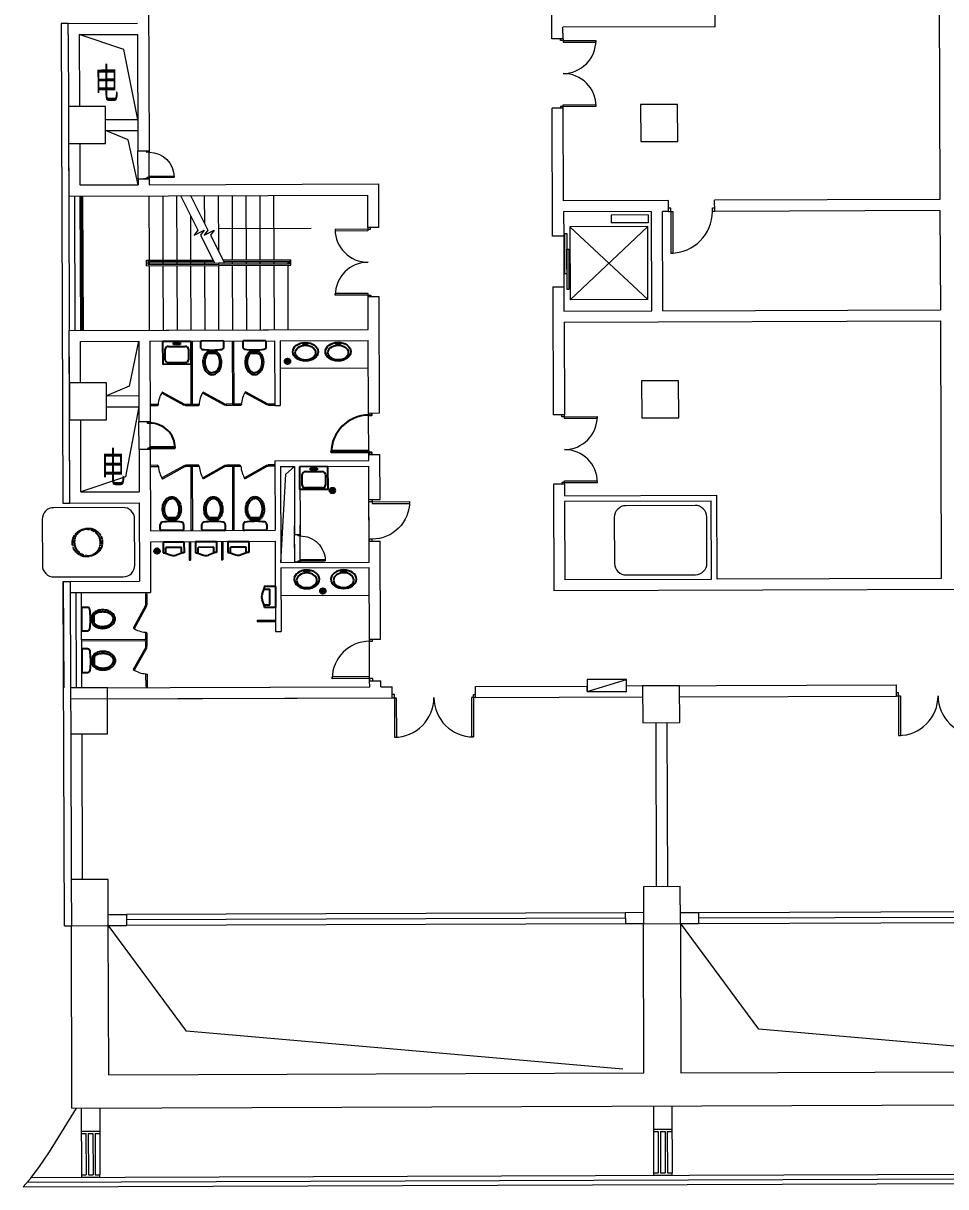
# Model space of a CAD drawing. Header units: millimetres. Extents: x 395197 to 699875, y 745 to 708816.
# Drawn here: x 441957 to 461923, y 551103 to 576290 of the extents above; entities that cross this region are included whole.
import ezdxf

# ---------------------------------------------------------------- set-up
doc = ezdxf.new("R2010")
doc.units = ezdxf.units.MM
doc.linetypes.add('DASHED', pattern=[0.75, 0.5, -0.25])
for name, color, linetype, lineweight in [('1', 253, 'Continuous', 9), ('2', 253, 'Continuous', 9), ('3', 3, 'Continuous', 9), ('4', 4, 'Continuous', 9), ('5', 5, 'Continuous', 9), ('ARDIM', 4, 'Continuous', 9), ('ARDOOR', 252, 'Continuous', 9), ('ARWALL', 7, 'Continuous', 9), ('LAYER1', 8, 'Continuous', 9), ('MPFIXTURE', 3, 'Continuous', 9), ('STAIR', 2, 'Continuous', 9), ('TEXT填表内容', 4, 'Continuous', 9), ('WINDOW', 252, 'Continuous', 9), ('水箱', 16, 'Continuous', 9)]:
    doc.layers.add(name, color=color, linetype=linetype, lineweight=lineweight)
doc.styles.add('ECADI', font='hzs.shx', dxfattribs={"width": 0.7, "bigfont": 'hztxt.shx'})

# ---------------------------------------------------------------- blocks, each defined once
blk = doc.blocks.new('AUD05D1S')
for p, q in [((-0.95, 0), (-0.95, 0.95)), ((-0.95, 0.95), (-0.904, 0.95)), ((-0.904, 0), (-0.904, 0.95)), ((0.95, 0.95), (0.904, 0.95)), ((0.904, 0), (0.904, 0.95)), ((0.95, 0), (0.95, 0.95)), ((-0.95, 0), (-0.904, 0)), ((0.95, 0), (0.904, 0))]:
    blk.add_line(p, q)
for points in [[(-1, 0), (-0.95, 0), (-0.95, -0.075), (-1, -0.075)], [(1, 0), (0.95, 0), (0.95, -0.075), (1, -0.075)]]:
    blk.add_lwpolyline(points)
for centre, start, end in [((-0.95, 0), 0, 90), ((0.95, 0), 90, 180)]:
    blk.add_arc(centre, 0.95, start, end)
blk = doc.blocks.new('_LIFTD')
for points in [[(-0.548, -0.602), (-0.548, -0.774), (0.241, -0.774), (0.241, -0.602), (-0.548, -0.602)], [(-0.241, -0.784), (-0.241, -0.955), (0.548, -0.955), (0.548, -0.784), (-0.241, -0.784)]]:
    blk.add_lwpolyline(points)
blk = doc.blocks.new('AUD01D1S')
for p, q in [((0.05, 0), (0.094, 0)), ((0.05, 0), (0.05, -0.9)), ((0.094, 0), (0.094, -0.9)), ((0.05, -0.9), (0.094, -0.9))]:
    blk.add_line(p, q)
for points in [[(0, 0), (0.05, 0), (0.05, 0.075), (0, 0.075)], [(1, 0), (0.95, 0), (0.95, 0.075), (1, 0.075)]]:
    blk.add_lwpolyline(points)
blk.add_arc((0.05, 0), 0.9, 270, 0)
blk = doc.blocks.new('SX2')
at = {"layer": '水箱'}
blk.add_line((0, -130), (850, 130), dxfattribs=at)
blk.add_lwpolyline([(0, -130), (850, -130), (850, 130), (0, 130)], close=True, dxfattribs=at)
blk.add_solid([(0, -130), (850, -130), (850, 130), (0, -130)], dxfattribs=at)
blk = doc.blocks.new('AUD02D1S')
for p, q in [((0.05, 0.9), (0.094, 0.9)), ((0.05, 0), (0.05, 0.9)), ((0.094, 0), (0.094, 0.9)), ((0.05, 0), (0.094, 0))]:
    blk.add_line(p, q)
for points in [[(0, -0.075), (0.05, -0.075), (0.05, 0), (0, 0)], [(1, 0), (0.95, 0), (0.95, -0.075), (1, -0.075)]]:
    blk.add_lwpolyline(points)
blk.add_arc((0.05, 0), 0.9, 0, 90)

msp = doc.modelspace()

# ---------------------------------------------------------------- linework, layer by layer
at = {"color": 252, "extrusion": (-3.52896e-06, 4.65939e-05, 1)}
for p, q in [((444980, 569406, -64), (445580, 569409, -64)), ((444982, 568906, -64), (444980, 569406, -64)), ((445030, 569001, -64), (445030, 569233, -64)), ((445101, 569294, -64), (445459, 569295, -64)), ((445207, 569335, -64), (445207, 569370, -64)), ((445207, 569370, -64), (445354, 569370, -64)), ((445354, 569335, -64), (445207, 569335, -64)), ((445354, 569370, -64), (445354, 569335, -64)), ((445532, 569235, -64), (445532, 569003, -64)), ((445580, 569409, -64), (445582, 568909, -64)), ((448009, 569358, -64), (448009, 569338, -64)), ((448119, 569358, -64), (448009, 569358, -64)), ((448009, 569338, -64), (448119, 569338, -64)), ((448119, 569338, -64), (448119, 569358, -64)), ((448826, 569361, -64), (448716, 569360, -64)), ((448716, 569360, -64), (448716, 569340, -64)), ((448716, 569340, -64), (448826, 569341, -64)), ((448826, 569341, -64), (448826, 569361, -64)), ((447627, 568961, -64), (447686, 569021, -64)), ((447640, 568938, -64), (447709, 569008, -64)), ((447664, 568925, -64), (447723, 568984, -64)), ((445582, 568909, -64), (444982, 568906, -64)), ((445461, 568943, -64), (445103, 568942, -64)), ((449434, 567036, -64), (448624, 567033, -64)), ((448625, 566994, -64), (448624, 567033, -64)), ((449435, 566997, -64), (448625, 566994, -64)), ((449435, 566997, -64), (449434, 567036, -64)), ((447944, 566697, -64), (448544, 566699, -64)), ((448544, 566699, -64), (448546, 566199, -64)), ((447946, 566197, -64), (447944, 566697, -64)), ((447995, 566292, -64), (447994, 566524, -64)), ((448066, 566584, -64), (448424, 566585, -64)), ((448171, 566625, -64), (448171, 566660, -64)), ((448171, 566660, -64), (448318, 566660, -64)), ((448318, 566626, -64), (448171, 566625, -64)), ((448318, 566660, -64), (448318, 566626, -64)), ((448496, 566525, -64), (448497, 566294, -64)), ((448546, 566199, -64), (447946, 566197, -64)), ((448425, 566233, -64), (448067, 566232, -64)), ((448600, 566164, -64), (448660, 566223, -64)), ((448614, 566140, -64), (448683, 566210, -64)), ((448637, 566127, -64), (448696, 566187, -64)), ((445269, 565543, -64), (445076, 565543, -64)), ((445254, 565580, -64), (445093, 565580, -64)), ((445136, 565524, -64), (445136, 565543, -64)), ((445147, 565524, -64), (445136, 565524, -64)), ((445147, 565505, -64), (445147, 565524, -64)), ((445147, 565524, -64), (445201, 565524, -64)), ((445201, 565524, -64), (445201, 565505, -64)), ((445211, 565524, -64), (445201, 565524, -64)), ((445211, 565543, -64), (445211, 565524, -64)), ((445428, 565438, -64), (445428, 565333, -64)), ((446169, 565543, -64), (445976, 565542, -64)), ((446154, 565580, -64), (445993, 565580, -64)), ((446036, 565524, -64), (446036, 565543, -64)), ((446047, 565524, -64), (446036, 565524, -64)), ((446047, 565505, -64), (446047, 565524, -64)), ((446047, 565524, -64), (446101, 565524, -64)), ((446101, 565524, -64), (446101, 565505, -64)), ((446111, 565524, -64), (446101, 565524, -64)), ((446111, 565543, -64), (446111, 565524, -64)), ((446720, 565334, -64), (446720, 565439, -64)), ((447069, 565546, -64), (446876, 565545, -64)), ((447054, 565583, -64), (446893, 565583, -64)), ((446936, 565527, -64), (446936, 565546, -64)), ((446947, 565527, -64), (446936, 565527, -64)), ((446947, 565508, -64), (446947, 565527, -64)), ((446947, 565527, -64), (447001, 565527, -64)), ((447001, 565527, -64), (447001, 565508, -64)), ((447011, 565527, -64), (447001, 565527, -64)), ((447011, 565546, -64), (447011, 565527, -64)), ((447228, 565441, -64), (447228, 565336, -64)), ((444920, 565331, -64), (444920, 565436, -64)), ((445407, 565311, -64), (444942, 565309, -64)), ((445820, 565331, -64), (445820, 565436, -64)), ((446307, 565311, -64), (445842, 565309, -64)), ((446328, 565438, -64), (446328, 565332, -64)), ((447207, 565314, -64), (446742, 565312, -64)), ((444985, 565066, -64), (445435, 565067, -64)), ((444985, 565066, -64), (444986, 564826, -64)), ((445379, 564943, -64), (445042, 564942, -64)), ((445042, 564826, -64), (445042, 564942, -64)), ((445380, 564827, -64), (445379, 564943, -64)), ((445435, 565067, -64), (445436, 564827, -64)), ((445686, 565069, -64), (446136, 565070, -64)), ((445686, 565069, -64), (445686, 564829, -64)), ((446080, 564946, -64), (445742, 564944, -64)), ((445743, 564829, -64), (445742, 564944, -64)), ((446080, 564830, -64), (446080, 564946, -64)), ((446136, 565070, -64), (446136, 564830, -64)), ((446386, 565071, -64), (446836, 565073, -64)), ((446386, 565071, -64), (446387, 564831, -64)), ((446780, 564948, -64), (446443, 564947, -64)), ((446443, 564831, -64), (446443, 564947, -64)), ((446781, 564833, -64), (446780, 564948, -64)), ((446836, 565073, -64), (446837, 564833, -64)), ((444804, 564853, -64), (444863, 564912, -64)), ((444817, 564830, -64), (444886, 564899, -64)), ((444840, 564817, -64), (444899, 564876, -64)), ((444986, 564826, -64), (445042, 564826, -64)), ((445014, 564826, -64), (445158, 564775, -64)), ((445408, 564827, -64), (445264, 564776, -64)), ((445436, 564827, -64), (445380, 564827, -64)), ((445686, 564829, -64), (445743, 564829, -64)), ((445715, 564829, -64), (445858, 564778, -64)), ((446108, 564830, -64), (445965, 564778, -64)), ((446136, 564830, -64), (446080, 564830, -64)), ((446387, 564831, -64), (446443, 564831, -64)), ((446415, 564831, -64), (446559, 564781, -64)), ((446809, 564833, -64), (446665, 564781, -64)), ((446837, 564833, -64), (446781, 564833, -64)), ((448037, 564412, -64), (448037, 564432, -64)), ((448037, 564432, -64), (448147, 564432, -64)), ((448147, 564432, -64), (448147, 564412, -64)), ((448835, 564415, -64), (448835, 564435, -64)), ((448835, 564435, -64), (448945, 564435, -64)), ((448945, 564435, -64), (448945, 564415, -64)), ((448147, 564412, -64), (448037, 564412, -64)), ((448945, 564415, -64), (448835, 564415, -64)), ((447174, 564066, -64), (447123, 563923, -64)), ((447174, 564095, -64), (447174, 564038, -64)), ((447414, 564095, -64), (447174, 564095, -64)), ((447174, 564038, -64), (447290, 564039, -64)), ((447291, 563701, -64), (447290, 564039, -64)), ((447414, 564095, -64), (447416, 563645, -64)), ((448394, 563990, -64), (448453, 564049, -64)), ((448407, 563966, -64), (448476, 564036, -64)), ((448430, 563953, -64), (448489, 564013, -64)), ((447175, 563673, -64), (447124, 563816, -64)), ((447176, 563645, -64), (447175, 563701, -64)), ((447175, 563701, -64), (447291, 563701, -64)), ((447416, 563645, -64), (447176, 563645, -64))]:
    msp.add_line(p, q, dxfattribs=at)
at = {"color": 252, "extrusion": (-3.5295e-06, 4.65939e-05, 1)}
for p, q in [((445791, 569389, -64), (445792, 569283, -64)), ((446277, 569412, -64), (445813, 569411, -64)), ((446019, 569217, -64), (446019, 569198, -64)), ((446073, 569198, -64), (446073, 569217, -64)), ((446299, 569285, -64), (446299, 569391, -64)), ((446706, 569391, -64), (446707, 569285, -64)), ((447192, 569414, -64), (446728, 569412, -64)), ((446934, 569218, -64), (446934, 569199, -64)), ((446988, 569199, -64), (446988, 569218, -64)), ((447214, 569287, -64), (447214, 569392, -64)), ((446141, 569179, -64), (445948, 569178, -64)), ((446126, 569142, -64), (445966, 569141, -64)), ((446008, 569198, -64), (446008, 569179, -64)), ((446019, 569198, -64), (446008, 569198, -64)), ((446019, 569198, -64), (446073, 569198, -64)), ((446084, 569198, -64), (446073, 569198, -64)), ((446084, 569179, -64), (446084, 569198, -64)), ((447056, 569181, -64), (446863, 569180, -64)), ((447041, 569143, -64), (446881, 569143, -64)), ((446923, 569199, -64), (446923, 569180, -64)), ((446934, 569199, -64), (446923, 569199, -64)), ((446934, 569199, -64), (446988, 569199, -64)), ((446999, 569199, -64), (446988, 569199, -64)), ((446999, 569180, -64), (446999, 569199, -64)), ((444703, 567119, -64), (445243, 567121, -64)), ((444703, 567093, -64), (444703, 567119, -64)), ((444703, 567093, -64), (445243, 567095, -64)), ((445243, 567095, -64), (445243, 567121, -64)), ((443215, 563623, -64), (443217, 563158, -64)), ((443342, 563645, -64), (443237, 563644, -64)), ((443430, 563429, -64), (443430, 563418, -64)), ((443449, 563429, -64), (443430, 563429, -64)), ((443448, 563487, -64), (443449, 563294, -64)), ((443486, 563472, -64), (443486, 563311, -64)), ((443430, 563418, -64), (443411, 563418, -64)), ((443411, 563364, -64), (443430, 563364, -64)), ((443430, 563364, -64), (443430, 563418, -64)), ((443430, 563364, -64), (443430, 563354, -64)), ((443430, 563354, -64), (443449, 563354, -64)), ((443238, 563137, -64), (443344, 563137, -64)), ((443221, 562723, -64), (443223, 562258, -64)), ((443348, 562745, -64), (443243, 562745, -64)), ((443436, 562518, -64), (443417, 562518, -64)), ((443417, 562464, -64), (443436, 562464, -64)), ((443436, 562529, -64), (443436, 562518, -64)), ((443455, 562529, -64), (443436, 562529, -64)), ((443436, 562464, -64), (443436, 562518, -64)), ((443436, 562464, -64), (443436, 562454, -64)), ((443436, 562454, -64), (443455, 562454, -64)), ((443454, 562587, -64), (443455, 562394, -64)), ((443492, 562572, -64), (443492, 562411, -64)), ((443245, 562237, -64), (443350, 562237, -64))]:
    msp.add_line(p, q, dxfattribs=at)
at = {"color": 252, "extrusion": (-3.5295e-06, 4.65939e-05, 1), "elevation": -39}
for points in [[(445948, 569178, 0.073872), (445903, 569133, 0.093985), (445861, 569059, 0.074422), (445846, 568952, 0.074422), (445862, 568845, 0.085065), (445905, 568761, 0.106268), (445973, 568701, 0.128381), (446046, 568682, 0.130921)], [(445966, 569141, 0.073654), (445936, 569120, 0.085065), (445900, 569047, 0.074422), (445886, 568952, 0.074422), (445900, 568857, 0.085065), (445937, 568785, 0.106268), (445993, 568736, 0.128381), (446046, 568723, 0.131396)], [(446046, 568682, 0.128381), (446119, 568702, 0.106268), (446187, 568762, 0.085065), (446230, 568847, 0.074422), (446245, 568953, 0.074422), (446229, 569060, 0.093985), (446186, 569134, 0.073872), (446141, 569179, 0.130921)], [(446126, 569142, -0.073654), (446156, 569121, -0.085065), (446193, 569048, -0.074422), (446208, 568953, -0.074422), (446194, 568858, -0.085065), (446158, 568786, -0.106268), (446102, 568737, -0.128381), (446049, 568723, -0.131396)], [(446863, 569180, 0.073872), (446818, 569135, 0.093985), (446776, 569060, 0.074422), (446761, 568954, 0.074422), (446777, 568847, 0.085065), (446820, 568763, 0.106268), (446888, 568703, 0.128381), (446961, 568684, 0.130921)], [(446881, 569143, 0.073654), (446851, 569121, 0.085065), (446815, 569049, 0.074422), (446801, 568954, 0.074422), (446815, 568859, 0.085065), (446852, 568787, 0.106268), (446908, 568738, 0.128381), (446961, 568724, 0.131396)], [(446961, 568684, 0.128381), (447034, 568703, 0.106268), (447102, 568764, 0.085065), (447145, 568848, 0.074422), (447160, 568955, 0.074422), (447144, 569062, 0.093985), (447101, 569136, 0.073872), (447056, 569181, 0.130921)], [(447041, 569143, -0.073654), (447071, 569122, -0.085065), (447108, 569050, -0.074422), (447123, 568955, -0.074422), (447109, 568860, -0.085065), (447073, 568787, -0.106268), (447017, 568738, -0.128381), (446964, 568724, -0.131396)], [(443945, 563392, 0.128381), (443926, 563465, 0.106268), (443865, 563533, 0.085065), (443781, 563575, 0.074422), (443674, 563591, 0.074422), (443567, 563574, 0.093985), (443493, 563532, 0.073872), (443448, 563487, 0.130921)], [(443486, 563472, -0.073654), (443507, 563502, -0.085065), (443579, 563539, -0.074422), (443674, 563553, -0.074422), (443769, 563539, -0.085065), (443842, 563503, -0.106268), (443891, 563448, -0.128381), (443905, 563394, -0.131396)], [(443449, 563294, 0.073872), (443494, 563249, 0.093985), (443569, 563207, 0.074422), (443675, 563191, 0.074422), (443782, 563207, 0.085065), (443866, 563250, 0.106268), (443926, 563319, 0.128381), (443945, 563392, 0.130921)], [(443486, 563311, 0.073654), (443508, 563281, 0.085065), (443580, 563245, 0.074422), (443675, 563231, 0.074422), (443770, 563246, 0.085065), (443842, 563282, 0.106268), (443891, 563338, 0.128381), (443905, 563392, 0.131396)], [(443951, 562492, 0.128381), (443932, 562565, 0.106268), (443871, 562633, 0.085065), (443787, 562675, 0.074422), (443680, 562691, 0.074422), (443573, 562674, 0.093985), (443499, 562632, 0.073872), (443454, 562587, 0.130921)], [(443455, 562394, 0.073872), (443500, 562349, 0.093985), (443575, 562307, 0.074422), (443681, 562291, 0.074422), (443788, 562307, 0.085065), (443872, 562350, 0.106268), (443932, 562419, 0.128381), (443951, 562492, 0.130921)], [(443492, 562572, -0.073654), (443513, 562602, -0.085065), (443585, 562639, -0.074422), (443680, 562653, -0.074422), (443775, 562639, -0.085065), (443848, 562603, -0.106268), (443897, 562548, -0.128381), (443911, 562494, -0.131396)], [(443492, 562411, 0.073654), (443514, 562381, 0.085065), (443586, 562345, 0.074422), (443681, 562331, 0.074422), (443776, 562346, 0.085065), (443848, 562382, 0.106268), (443897, 562438, 0.128381), (443911, 562492, 0.131396)]]:
    msp.add_lwpolyline(points, format="xyb", dxfattribs=at)
at = {"color": 252, "extrusion": (-3.52896e-06, 4.65939e-05, 1), "elevation": -39}
for points in [[(449432, 567851), (449432, 567806), (449499, 567807), (449499, 567852)], [(449502, 566952), (449502, 566997), (449435, 566997), (449435, 566952)]]:
    msp.add_lwpolyline(points, dxfattribs=at)
at = {"color": 252, "extrusion": (-3.5295e-06, 4.65939e-05, 1), "elevation": -39}
for points in [[(444701, 567663), (444701, 567633), (444656, 567633), (444656, 567663)], [(444658, 567063), (444658, 567093), (444703, 567093), (444703, 567063)]]:
    msp.add_lwpolyline(points, dxfattribs=at)
at = {"color": 252, "extrusion": (-3.52896e-06, 4.65939e-05, 1), "elevation": -39}
for points in [[(445076, 565543, -0.073872), (445031, 565587, -0.093985), (444988, 565662, -0.074422), (444972, 565768, -0.074422), (444987, 565875, -0.085065), (445029, 565960, -0.106268), (445097, 566020, -0.128381), (445171, 566039, -0.130921)], [(445093, 565580, -0.073654), (445063, 565601, -0.085065), (445026, 565673, -0.074422), (445012, 565768, -0.074422), (445026, 565863, -0.085065), (445062, 565936, -0.106268), (445117, 565985, -0.128381), (445171, 565999, -0.131396)], [(445171, 566039, -0.128381), (445244, 566020, -0.106268), (445312, 565961, -0.085065), (445355, 565876, -0.074422), (445371, 565770, -0.074422), (445356, 565663, -0.093985), (445313, 565588, -0.073872), (445269, 565543, -0.130921)], [(445254, 565580, 0.073654), (445284, 565602, 0.085065), (445320, 565674, 0.074422), (445334, 565770, 0.074422), (445319, 565864, 0.085065), (445282, 565937, 0.106268), (445227, 565985, 0.128381), (445173, 565999, 0.131396)], [(445976, 565542, -0.073872), (445931, 565587, -0.093985), (445888, 565661, -0.074422), (445872, 565768, -0.074422), (445887, 565875, -0.085065), (445929, 565959, -0.106268), (445997, 566020, -0.128381), (446071, 566039, -0.130921)], [(445993, 565580, -0.073654), (445963, 565601, -0.085065), (445926, 565673, -0.074422), (445912, 565768, -0.074422), (445926, 565863, -0.085065), (445962, 565936, -0.106268), (446017, 565985, -0.128381), (446071, 565999, -0.131396)], [(446071, 566039, -0.128381), (446144, 566020, -0.106268), (446212, 565960, -0.085065), (446255, 565876, -0.074422), (446271, 565769, -0.074422), (446256, 565663, -0.093985), (446213, 565588, -0.073872), (446169, 565543, -0.130921)], [(446154, 565580, 0.073654), (446184, 565602, 0.085065), (446220, 565674, 0.074422), (446234, 565769, 0.074422), (446219, 565864, 0.085065), (446182, 565936, 0.106268), (446127, 565985, 0.128381), (446073, 565999, 0.131396)], [(446876, 565545, -0.073872), (446831, 565590, -0.093985), (446788, 565664, -0.074422), (446772, 565771, -0.074422), (446787, 565878, -0.085065), (446829, 565962, -0.106268), (446897, 566023, -0.128381), (446971, 566042, -0.130921)], [(446893, 565583, -0.073654), (446863, 565604, -0.085065), (446826, 565676, -0.074422), (446812, 565771, -0.074422), (446826, 565866, -0.085065), (446862, 565939, -0.106268), (446917, 565988, -0.128381), (446971, 566002, -0.131396)], [(446971, 566042, -0.128381), (447044, 566023, -0.106268), (447112, 565963, -0.085065), (447155, 565879, -0.074422), (447171, 565772, -0.074422), (447156, 565666, -0.093985), (447113, 565591, -0.073872), (447069, 565546, -0.130921)], [(447054, 565583, 0.073654), (447084, 565605, 0.085065), (447120, 565677, 0.074422), (447134, 565772, 0.074422), (447119, 565867, 0.085065), (447082, 565939, 0.106268), (447027, 565988, 0.128381), (446973, 566002, 0.131396)]]:
    msp.add_lwpolyline(points, format="xyb", dxfattribs=at)
at = {"color": 252, "extrusion": (-3.52896e-06, 4.65939e-05, 1)}
for centre, radius in [((447675, 568973, -39), 60), ((447675, 568973, -39), 49.2), ((448648, 566175, -39), 60), ((448648, 566175, -39), 49.2), ((444852, 564864, -39), 60), ((444852, 564864, -39), 49.2), ((448441, 564001, -39), 60), ((448441, 564001, -39), 49.2)]:
    msp.add_circle(centre, radius, dxfattribs=at)
at = {"color": 252, "extrusion": (-3.5295e-06, 4.65939e-05, 1)}
for centre, radius, start, end in [((445813, 569389, -39), 21.6, 90.1995, 180.1995), ((445846, 569284, -39), 54, 180.1995, 262.2676), ((446040, 570718, -39), 1502, 262.2676, 269.1694), ((446040, 570718, -39), 1502, 269.1694, 271.2295), ((446040, 570718, -39), 1502, 271.2295, 278.1313), ((446245, 569285, -39), 54, 278.1313, 0.1995), ((446277, 569391, -39), 21.6, 0.1995, 90.1995), ((446728, 569391, -39), 21.6, 90.1995, 180.1995), ((446761, 569285, -39), 54, 180.1995, 262.2676), ((446955, 570720, -39), 1502, 262.2676, 269.1694), ((446955, 570720, -39), 1502, 269.1694, 271.2295), ((446955, 570720, -39), 1502, 271.2295, 278.1313), ((447160, 569287, -39), 54, 278.1313, 0.1995), ((447192, 569392, -39), 21.6, 0.1995, 90.1995), ((444703, 567093, -39), 540, 0.1995, 90.1995), ((443237, 563623, -39), 21.6, 90.1995, 180.1995), ((443342, 563591, -39), 54, 8.1313, 90.1995), ((441909, 563386, -39), 1502, 1.2295, 8.1313), ((443344, 563191, -39), 54, 270.1995, 352.2676), ((441909, 563386, -39), 1502, 352.2676, 359.1694), ((441909, 563386, -39), 1502, 359.1694, 1.2295), ((443238, 563158, -39), 21.6, 180.1995, 270.1995), ((443243, 562723, -39), 21.6, 90.1995, 180.1995), ((443348, 562691, -39), 54, 8.1313, 90.1995), ((441915, 562486, -39), 1502, 1.2295, 8.1313), ((441915, 562486, -39), 1502, 352.2676, 359.1694), ((441915, 562486, -39), 1502, 359.1694, 1.2295), ((443244, 562259, -39), 21.6, 180.1995, 270.1995), ((443350, 562291, -39), 54, 270.1995, 352.2676)]:
    msp.add_arc(centre, radius, start, end, dxfattribs=at)
at = {"color": 252, "extrusion": (-3.52896e-06, 4.65939e-05, 1)}
for centre, radius, start, end in [((449435, 566997, -39), 810, 90.1995, 180.1995), ((444974, 565437, -39), 54, 98.1313, 180.1995), ((445179, 564003, -39), 1502, 91.2295, 98.1313), ((445179, 564003, -39), 1502, 89.1694, 91.2295), ((445179, 564003, -39), 1502, 82.2676, 89.1694), ((445374, 565438, -39), 54, 0.1995, 82.2676), ((445874, 565436, -39), 54, 98.1313, 180.1995), ((446079, 564003, -39), 1502, 91.2295, 98.1313), ((446079, 564003, -39), 1502, 89.1694, 91.2295), ((446079, 564003, -39), 1502, 82.2676, 89.1694), ((446274, 565438, -39), 54, 0.1995, 82.2676), ((446774, 565439, -39), 54, 98.1313, 180.1995), ((446979, 564006, -39), 1502, 91.2295, 98.1313), ((446979, 564006, -39), 1502, 89.1694, 91.2295), ((446979, 564006, -39), 1502, 82.2676, 89.1694), ((447174, 565441, -39), 54, 0.1995, 82.2676), ((444942, 565331, -39), 21.6, 180.1995, 270.1995), ((445406, 565333, -39), 21.6, 270.1995, 0.1995), ((445842, 565331, -39), 21.6, 180.1995, 270.1995), ((446306, 565332, -39), 21.6, 270.1995, 0.1995), ((446742, 565334, -39), 21.6, 180.1995, 270.1995), ((447206, 565336, -39), 21.6, 270.1995, 0.1995)]:
    msp.add_arc(centre, radius, start, end, dxfattribs=at)
for centre, major_axis, ratio, start_param, end_param in [((445102, 569234, -64), (-72, -0.3, 0), 0.833333, 4.712389, 6.283185), ((445460, 569235, -64), (-72, -0.3, 0), 0.833333, 3.141593, 4.712389), ((448065, 569178, -64), (-275, -1, 0), 0.727273, 3.141593, 9.424778), ((448065, 569158, -64), (-220, -1, 0), 0.727273, 3.141593, 9.424778), ((448771, 569181, -64), (-275, -1, 0), 0.727273, 3.141593, 9.424778), ((448771, 569161, -64), (-220, -1, 0), 0.727273, 3.141593, 9.424778), ((445102, 569002, -64), (-72, -0.3, 0), 0.833333, 0, 1.570796), ((445460, 569003, -64), (-72, -0.3, 0), 0.833333, 1.570796, 3.141593), ((448066, 566524, -64), (-72, -0.3, 0), 0.833333, 4.712389, 6.283185), ((448424, 566525, -64), (-72, -0.3, 0), 0.833333, 3.141593, 4.712389), ((448067, 566292, -64), (-72, -0.3, 0), 0.833333, 0, 1.570796), ((448425, 566293, -64), (-72, -0.3, 0), 0.833333, 1.570796, 3.141593), ((445211, 564841, -64), (-112, 0, 0), 0.666667, 1.07919, 2.062403), ((445911, 564844, -64), (-112, 0, 0), 0.666667, 1.07919, 2.062403), ((446612, 564847, -64), (-112, 0, 0), 0.666667, 1.07919, 2.062403), ((447190, 563870, -64), (0, 112, 0), 0.666667, 1.07919, 2.062403)]:
    msp.add_ellipse(centre, major_axis=major_axis, ratio=ratio, start_param=start_param, end_param=end_param, dxfattribs=at)
at = {"color": 252, "linetype": 'DASHED'}
for centre in [(443322, 565044, 0), (443368, 565056, 0)]:
    msp.add_ellipse(centre, major_axis=(299, 22), ratio=1, dxfattribs=at)
at = {"color": 252, "extrusion": (3.52896e-06, -4.65939e-05, -1)}
for centre, major_axis in [((448093, 564252, -64), (-275, -1, 0)), ((448891, 564255, -64), (-275, -1, 0)), ((448093, 564232, -64), (-220, -1, 0)), ((448891, 564235, -64), (-220, -1, 0))]:
    msp.add_ellipse(centre, major_axis=major_axis, ratio=0.727273, dxfattribs=at)
at = {"layer": '1', "color": 252, "extrusion": (-3.52896e-06, 4.65939e-05, 1)}
for p, q in [((444441, 572925, 0), (444439, 573525, 0)), ((444681, 572926, 0), (444679, 573525, 0)), ((449435, 566952, 0), (449432, 567822, 0)), ((449435, 566952, -64), (449432, 567822, -64)), ((444463, 567062, 0), (444461, 567662, 0)), ((444703, 567063, 0), (444701, 567663, 0)), ((447532, 564620, 8), (447638, 566532, 8)), ((447638, 566532, 8), (447824, 566696, 8)), ((449442, 565102, -64), (449439, 566102, -64)), ((449442, 565077, 0), (449439, 565977, 0)), ((447832, 564621, 0), (447829, 565421, 0)), ((447832, 564621, -64), (447830, 565221, -64)), ((447952, 564622, 0), (447949, 565422, 0)), ((449454, 562057, 0), (449450, 562957, 0)), ((449454, 562057, -64), (449451, 562957, -64))]:
    msp.add_line(p, q, dxfattribs=at)
at = {"layer": '1', "extrusion": (-3.52896e-06, 4.65939e-05, 1), "elevation": 33}
msp.add_lwpolyline([(444436, 574210), (444135, 575725), (443170, 576045)], dxfattribs=at)
at = {"layer": '1', "color": 252, "extrusion": (-3.52896e-06, 4.65939e-05, 1), "elevation": 33}
for points in [[(444441, 572795), (444230, 573765), (443737, 573967)], [(444453, 569405), (444249, 568433), (443757, 568227)], [(444458, 567989), (444167, 566472), (443205, 566145)]]:
    msp.add_lwpolyline(points, dxfattribs=at)
at = {"layer": '2', "color": 252, "extrusion": (-3.52896e-06, 4.65939e-05, 1)}
for p, q in [((443736, 574207, 0), (444436, 574210, 0)), ((443737, 573967, 0), (444438, 573970, 0)), ((442942, 572549, 0), (442952, 569639, 0)), ((443182, 572550, 0), (443192, 569640, 0)), ((443212, 572550, 0), (443222, 569640, 0)), ((443242, 572550, 0), (443252, 569640, 0)), ((443757, 568227, 0), (444458, 568229, 0)), ((443758, 567987, 0), (444458, 567989, 0)), ((443204, 566145, 0), (444464, 566149, 0))]:
    msp.add_line(p, q, dxfattribs=at)
at = {"layer": '2', "extrusion": (-3.52896e-06, 4.65939e-05, 1)}
for p, q in [((454988, 557036, 0), (444188, 556998, 0)), ((454989, 556916, 0), (444189, 556878, 0)), ((456572, 557042, 0), (467372, 557079, 0)), ((456573, 556922, 0), (467372, 556959, 0)), ((454989, 556796, 0), (444189, 556758, 0)), ((456573, 556801, 0), (467373, 556839, 0)), ((455595, 552851, 0), (455600, 551401, 0)), ((455995, 552852, 0), (456000, 551402, 0)), ((443211, 552808, 0), (443216, 551358, 0)), ((443611, 552809, 0), (443616, 551359, 0))]:
    msp.add_line(p, q, dxfattribs=at)
at = {"layer": '2', "extrusion": (-3.52896e-06, 4.65939e-05, 1), "elevation": 33}
msp.add_lwpolyline([(441957, 551103), (442120, 551290), (442310, 551544), (442523, 551862), (442782, 552274), (443111, 552807)], dxfattribs=at)
at = {"layer": '3', "color": 252, "extrusion": (-3.52896e-06, 4.65939e-05, 1)}
for p, q in [((442779, 576284, 0), (442815, 565904, 0)), ((442815, 565904, 0), (442967, 565904, 0)), ((442847, 556754, 0), (442821, 564204, 0)), ((442821, 564204, 0), (442971, 564204, 0)), ((442823, 564204, 0), (442831, 561904, 0)), ((442847, 556754, 0), (442997, 556754, 0)), ((443011, 552807, 0), (442997, 556754, 0)), ((443808, 553527, 0), (443797, 556757, 0)), ((455392, 553567, 0), (455381, 556798, 0)), ((456181, 556807, 0), (456192, 553570, 0)), ((443011, 552807, 0), (534301, 553125, 0)), ((442130, 551304, 0), (530385, 551611, 0)), ((441957, 551103, 0), (530385, 551411, 0)), ((442044, 551204, 0), (530385, 551511, 0))]:
    msp.add_line(p, q, dxfattribs=at)
at = {"layer": '4', "color": 252, "extrusion": (-3.52896e-06, 4.65939e-05, 1)}
for p, q in [((443062, 572550, 0), (443072, 569640, 0)), ((455596, 552351, 0), (455996, 552352, 0)), ((455596, 552351, 0), (455597, 552301, 0)), ((455996, 552352, 0), (455997, 552302, 0)), ((455597, 552301, 0), (455697, 552301, 0)), ((455697, 552301, 0), (455700, 551401, 0)), ((455747, 552301, 0), (455847, 552302, 0)), ((455747, 552301, 0), (455750, 551401, 0)), ((455847, 552302, 0), (455850, 551402, 0)), ((455897, 552302, 0), (455997, 552302, 0)), ((455897, 552302, 0), (455900, 551402, 0)), ((455600, 551401, 0), (455700, 551401, 0)), ((455750, 551401, 0), (455850, 551402, 0)), ((455900, 551402, 0), (456000, 551402, 0))]:
    msp.add_line(p, q, dxfattribs=at)
at = {"layer": '4', "extrusion": (-3.52896e-06, 4.65939e-05, 1)}
for p, q in [((443213, 552308, 0), (443613, 552309, 0)), ((443213, 552308, 0), (443213, 552258, 0)), ((443213, 552258, 0), (443313, 552258, 0)), ((443313, 552258, 0), (443316, 551358, 0)), ((443363, 552258, 0), (443463, 552259, 0)), ((443363, 552258, 0), (443366, 551358, 0)), ((443463, 552259, 0), (443466, 551359, 0)), ((443513, 552259, 0), (443516, 551359, 0)), ((443513, 552259, 0), (443613, 552259, 0)), ((443613, 552309, 0), (443613, 552259, 0)), ((443216, 551358, 0), (443316, 551358, 0)), ((443366, 551358, 0), (443466, 551359, 0)), ((443516, 551359, 0), (443616, 551359, 0))]:
    msp.add_line(p, q, dxfattribs=at)
at = {"layer": '4', "extrusion": (-3.52896e-06, 4.65939e-05, 1), "elevation": 33}
msp.add_lwpolyline([(443216, 551358), (443216, 551308), (443616, 551309), (443616, 551359)], dxfattribs=at)
at = {"layer": '4', "color": 252, "extrusion": (-3.52896e-06, 4.65939e-05, 1), "elevation": 33}
msp.add_lwpolyline([(455600, 551401), (455600, 551351), (456000, 551352), (456000, 551402)], dxfattribs=at)
at = {"layer": '5', "color": 252, "extrusion": (-3.52896e-06, 4.65939e-05, 1), "elevation": 33, "flags": 128}
for points in [[(454937, 553647), (445492, 554471), (443792, 556764)], [(467326, 553690), (457881, 554514), (456181, 556807)]]:
    msp.add_lwpolyline(points, dxfattribs=at)
at = {"layer": 'ARDOOR', "color": 252, "extrusion": (-3.52896e-06, 4.65939e-05, 1)}
for p, q in [((443796, 556997, 0), (444188, 556998, 0)), ((444188, 556998, 0), (444189, 556758, 0)), ((443797, 556757, 0), (444189, 556758, 0))]:
    msp.add_line(p, q, dxfattribs=at)
at = {"layer": 'ARDOOR', "color": 0, "extrusion": (-3.52896e-06, 4.65939e-05, 1)}
for p, q in [((455380, 557037, 0), (454988, 557036, 0)), ((454988, 557036, 0), (454989, 556796, 0)), ((456180, 557040, 0), (456572, 557041, 0)), ((456572, 557041, 0), (456573, 556801, 0)), ((455381, 556797, 0), (454989, 556796, 0)), ((456181, 556800, 0), (456573, 556801, 0))]:
    msp.add_line(p, q, dxfattribs=at)
at = {"layer": 'ARWALL', "color": 252, "extrusion": (-3.52896e-06, 4.65939e-05, 1)}
for p, q in [((453399, 575951, 0), (453391, 578261, 0)), ((456933, 576213, 0), (456927, 578034, 0)), ((461779, 578052, 0), (461798, 572475, 0)), ((444667, 577021, 0), (444679, 573525, 0)), ((442929, 576285, 0), (444429, 576290, 0)), ((442930, 576045, 0), (442929, 576285, 0)), ((442930, 576285, 0), (444430, 576290, 0)), ((442930, 576045, 0), (442936, 574399, 0)), ((443170, 576045, 0), (444430, 576050, 0)), ((443170, 576045, 0), (443175, 574485, 0)), ((444430, 576050, 0), (444439, 573525, 0)), ((456933, 576213, 0), (453638, 576202, 0)), ((453639, 575952, 0), (453638, 576202, 0)), ((453639, 575952, 0), (453399, 575951, 0)), ((453644, 574452, 0), (453404, 574451, 0)), ((453414, 571681, 0), (453404, 574451, 0)), ((453651, 572447, 0), (453644, 574452, 0)), ((442938, 573785, 0), (442942, 572549, 0)), ((442938, 573628, 0), (442942, 572549, 0)), ((443178, 573685, 0), (443181, 572790, 0)), ((444439, 573525, 0), (444679, 573525, 0)), ((444559, 573525, 0), (444679, 573525, 0)), ((443181, 572790, 0), (444442, 572795, 0)), ((444441, 572925, 0), (444442, 572795, 0)), ((444441, 572925, 0), (444681, 572925, 0)), ((444681, 572925, 0), (444561, 572925, 0)), ((444681, 572925, 0), (444681, 572795, 0)), ((444681, 572925, 0), (444681, 572795, 0)), ((444681, 572795, 0), (449653, 572813, 0)), ((449656, 571868, 0), (449653, 572813, 0)), ((442942, 572549, 0), (449414, 572572, 0)), ((449416, 571867, 0), (449414, 572572, 0)), ((455921, 572455, 0), (453651, 572447, 0)), ((455922, 572215, 0), (455921, 572455, 0)), ((461798, 572475, 0), (456921, 572458, 0)), ((456922, 572218, 0), (456921, 572458, 0)), ((455552, 572213, 0), (453652, 572207, 0)), ((453652, 572207, 0), (453654, 571682, 0)), ((455560, 570063, 0), (455552, 572213, 0)), ((455554, 571628, 0), (455552, 572213, 0)), ((455922, 572215, 0), (455792, 572214, 0)), ((455800, 570064, 0), (455792, 572214, 0)), ((461799, 572235, 0), (456922, 572218, 0)), ((461799, 572235, 0), (461807, 570085, 0)), ((449656, 571868, 0), (449416, 571867, 0)), ((453654, 571682, 0), (453414, 571681, 0)), ((453418, 570581, 0), (453658, 570582, 0)), ((453418, 570581, 0), (453428, 567811, 0)), ((453658, 570582, 0), (453660, 570057, 0)), ((449662, 570368, 0), (449422, 570367, 0)), ((449424, 569662, 0), (449422, 570367, 0)), ((449670, 567853, 0), (449662, 570368, 0)), ((449424, 569662, 0), (449422, 570145, 0)), ((453660, 570057, 0), (455560, 570063, 0)), ((455800, 570064, 0), (461807, 570085, 0)), ((453661, 569817, 0), (461808, 569845, 0)), ((453661, 569817, 0), (453668, 567811, 0)), ((461808, 569845, 0), (461827, 564270, 0)), ((442952, 569639, 0), (449424, 569662, 0)), ((442952, 569639, 0), (449424, 569662, 0)), ((442952, 569639, 0), (449252, 569661, 0)), ((442956, 568504, 0), (442952, 569639, 0)), ((442967, 565904, 0), (442952, 569639, 0)), ((443193, 569400, 0), (444455, 569405, 0)), ((443197, 568505, 0), (443193, 569400, 0)), ((444455, 569405, 0), (444461, 567662, 0)), ((444695, 569405, 0), (447395, 569415, 0)), ((444695, 569405, 0), (444701, 567663, 0)), ((447395, 569415, 0), (447400, 568015, 0)), ((447515, 569415, 0), (449425, 569422, 0)), ((447515, 569415, 0), (447520, 568015, 0)), ((449431, 567852, 0), (449425, 569422, 0)), ((447400, 568015, 0), (447520, 568015, 0)), ((443204, 566145, 0), (443199, 567705, 0)), ((449431, 567852, 0), (449670, 567853, 0)), ((453668, 567811, 0), (453428, 567811, 0)), ((442965, 565904, 0), (442959, 567704, 0)), ((444701, 567663, 0), (444461, 567662, 0)), ((444703, 567063, 0), (444463, 567062, 0)), ((444463, 567062, 0), (444466, 566149, 0)), ((444703, 567063, 0), (444709, 565305, 0)), ((449435, 566952, 0), (449675, 566953, 0)), ((449435, 566822, 0), (449435, 566952, 0)), ((449679, 565978, 0), (449675, 566953, 0)), ((447404, 566815, 0), (449435, 566822, 0)), ((447404, 566815, 0), (447409, 565315, 0)), ((447944, 566697, 0), (449436, 566702, 0)), ((449439, 565977, 0), (449436, 566702, 0)), ((447524, 566695, 0), (447824, 566696, 0)), ((447524, 566695, 0), (447532, 564620, 0)), ((447824, 566696, -64), (447830, 565221, -64)), ((447944, 566697, -64), (447950, 565221, -64)), ((453673, 566311, 0), (453433, 566311, 0)), ((453433, 566306, 0), (453441, 564001, 0)), ((453673, 566311, 0), (453674, 566061, 0)), ((443206, 566145, 0), (444466, 566149, 0)), ((449439, 565977, 0), (449679, 565978, 0)), ((453674, 566061, 0), (456968, 566073, 0)), ((453674, 565941, 0), (456849, 565952, 0)), ((456855, 564253, 0), (456849, 565952, 0)), ((456975, 564253, 0), (456968, 566073, 0)), ((442967, 565904, 0), (444467, 565909, 0)), ((444467, 565909, 0), (444473, 564209, 0)), ((453674, 565936, 0), (453680, 564241, 0)), ((444709, 565305, 0), (447409, 565315, 0)), ((447830, 565221, -64), (447950, 565221, -64)), ((444710, 565065, 0), (447410, 565075, 0)), ((444710, 565065, 0), (444714, 563970, 0)), ((447410, 565075, 0), (447417, 563120, 0)), ((449442, 565077, 0), (449682, 565078, 0)), ((449444, 564627, 0), (449442, 565077, 0)), ((449690, 562958, 0), (449682, 565078, 0)), ((447532, 564620, 0), (449444, 564627, 0)), ((447532, 564500, 0), (449444, 564507, 0)), ((447532, 564500, 0), (447537, 563120, 0)), ((447952, 564622, 0), (447832, 564621, 0)), ((449450, 562957, 0), (449444, 564507, 0)), ((442971, 564204, 0), (442979, 561904, 0)), ((442973, 564204, 0), (444473, 564209, 0)), ((456854, 564252, 0), (453680, 564241, 0)), ((461827, 564270, 0), (456975, 564253, 0)), ((442974, 563964, 0), (444714, 563970, 0)), ((443092, 563965, 0), (443099, 561905, 0)), ((443212, 563965, 0), (443219, 561905, 0)), ((464048, 564038, 0), (453441, 564001, 0)), ((447417, 563120, 0), (447537, 563120, 0)), ((449450, 562957, 0), (449690, 562958, 0)), ((442979, 561904, 0), (449451, 561927, 0)), ((442981, 561904, 0), (449455, 561927, 0)), ((449454, 562057, 0), (449694, 562058, 0)), ((449455, 561927, 0), (449454, 562057, 0)), ((449695, 561928, 0), (449694, 562058, 0)), ((449695, 561928, 0), (449944, 561928, 0)), ((449944, 561688, 0), (449944, 561928, 0)), ((451743, 561935, 0), (454163, 561943, 0)), ((451744, 561695, 0), (451743, 561935, 0)), ((454163, 561823, 0), (454163, 561943, 0)), ((455013, 561946, 0), (460855, 561966, 0)), ((455013, 561826, 0), (455013, 561946, 0)), ((460856, 561726, 0), (460855, 561966, 0)), ((442980, 561664, 0), (449944, 561688, 0)), ((443780, 561667, 0), (449944, 561688, 0)), ((443782, 561667, 0), (449944, 561688, 0)), ((451744, 561695, 0), (455364, 561707, 0)), ((454163, 561823, 0), (455013, 561826, 0)), ((456164, 561710, 0), (460856, 561726, 0)), ((443223, 560905, 0), (443234, 557755, 0)), ((455646, 561148, 0), (455658, 557598, 0)), ((455886, 561149, 0), (455898, 557599, 0)), ((442983, 560904, 0), (442994, 557754, 0))]:
    msp.add_line(p, q, dxfattribs=at)
at = {"layer": 'ARWALL', "color": 252, "extrusion": (-3.52896e-06, 4.65939e-05, 1), "elevation": 33}
for points in [[(455322, 573728), (456122, 573731), (456119, 574530), (455319, 574528)], [(442938, 573685), (443738, 573687), (443735, 574487), (442935, 574485)], [(442959, 567704), (443759, 567707), (443756, 568507), (442956, 568504)], [(455343, 567747), (456143, 567750), (456140, 568550), (455340, 568547)], [(455366, 561147), (456166, 561150), (456163, 561950), (455363, 561947)], [(442983, 560904), (443783, 560907), (443779, 561907), (442979, 561904)], [(442997, 556754), (443797, 556757), (443794, 557757), (442994, 557754)], [(455381, 556797), (456181, 556800), (456178, 557600), (455378, 557597)]]:
    msp.add_lwpolyline(points, close=True, dxfattribs=at)
for points in [[(442621, 564303), (444121, 564308, 0.414214), (444370, 564559), (444366, 565559, 0.414214), (444115, 565808), (442615, 565803, 0.414214), (442366, 565552), (442370, 564552, 0.414214), (442621, 564303)], [(455005, 564346), (456505, 564352, 0.414214), (456754, 564603), (456750, 565603, 0.414214), (456499, 565852), (454999, 565846, 0.414214), (454750, 565595), (454754, 564595, 0.414214), (455005, 564346)]]:
    msp.add_lwpolyline(points, format="xyb", close=True, dxfattribs=at)
at = {"layer": 'ARWALL', "color": 252}
for centre, start_param, end_param in [((456933, 576214, 0), 4.641397, 6.212193), ((453440, 564341, 0), 3.0706, 4.641397), ((453441, 564241, 0), 3.0706, 4.641397), ((453681, 564242, 0), 3.070603, 4.641397), ((456854, 564253, 0), 4.641397, 6.212193), ((453441, 564001, 0), 3.070603, 4.641397), ((456975, 564013, 0), 4.641397, 6.212193)]:
    msp.add_ellipse(centre, major_axis=(0.499, 0.037), ratio=1, start_param=start_param, end_param=end_param, dxfattribs=at)
at = {"layer": 'LAYER1', "extrusion": (-3.52896e-06, 4.65939e-05, 1)}
msp.add_line((442930, 576285, 0), (442779, 576284, 0), dxfattribs=at)
at = {"layer": 'MPFIXTURE', "color": 252, "extrusion": (-3.52896e-06, 4.65939e-05, 1)}
for p, q in [((445580, 569409, 0), (445585, 568009, 0)), ((445610, 569409, 0), (445615, 568039, 0)), ((446480, 569412, 0), (446485, 568012, 0)), ((446510, 569412, 0), (446515, 568042, 0)), ((444966, 568304, 0), (444953, 568281, 0)), ((445441, 568013, 0), (444953, 568281, 0)), ((445454, 568035, 0), (444966, 568304, 0)), ((445851, 568307, 0), (445838, 568284, 0)), ((446326, 568016, 0), (445838, 568284, 0)), ((446339, 568039, 0), (445851, 568307, 0)), ((446766, 568310, 0), (446753, 568287, 0)), ((447241, 568019, 0), (446753, 568287, 0)), ((447254, 568042, 0), (446766, 568310, 0)), ((444865, 568036, 0), (444700, 568035, 0)), ((444865, 568006, 0), (444700, 568005, 0)), ((444865, 568036, 0), (444865, 568006, 0)), ((444865, 568033, 8), (444877, 568033, 8)), ((444877, 568022, 8), (444865, 568022, 8)), ((444877, 568033, 8), (444877, 568022, 8)), ((445454, 568035, 0), (445441, 568013, 0)), ((445454, 568035, 8), (445465, 568036, 8)), ((445454, 568024, 8), (445454, 568035, 8)), ((445465, 568024, 8), (445454, 568024, 8)), ((445600, 568039, 0), (445465, 568038, 0)), ((445465, 568038, 0), (445465, 568008, 0)), ((445600, 568009, 0), (445465, 568008, 0)), ((445750, 568009, 0), (445585, 568009, 0)), ((445750, 568039, 0), (445615, 568039, 0)), ((445750, 568039, 0), (445750, 568009, 0)), ((445750, 568037, 8), (445762, 568037, 8)), ((445762, 568025, 8), (445750, 568025, 8)), ((445762, 568037, 8), (445762, 568025, 8)), ((446339, 568039, 0), (446326, 568016, 0)), ((446339, 568027, 8), (446339, 568039, 8)), ((446339, 568039, 8), (446350, 568039, 8)), ((446350, 568027, 8), (446339, 568027, 8)), ((446485, 568042, 0), (446350, 568041, 0)), ((446350, 568041, 0), (446350, 568011, 0)), ((446485, 568012, 0), (446350, 568011, 0)), ((446665, 568012, 0), (446500, 568012, 0)), ((446665, 568042, 0), (446515, 568042, 0)), ((446665, 568042, 0), (446665, 568012, 0)), ((446665, 568040, 8), (446677, 568040, 8)), ((446677, 568028, 8), (446665, 568028, 8)), ((446677, 568040, 8), (446677, 568028, 8)), ((447254, 568042, 0), (447241, 568019, 0)), ((447254, 568030, 8), (447254, 568042, 8)), ((447254, 568042, 8), (447265, 568042, 8)), ((447265, 568030, 8), (447254, 568030, 8)), ((447400, 568045, 0), (447265, 568044, 0)), ((447265, 568044, 0), (447265, 568014, 0)), ((447400, 568015, 0), (447265, 568014, 0)), ((444869, 566721, 0), (444704, 566720, 0)), ((444869, 566691, 0), (444869, 566721, 0)), ((444881, 566705, 8), (444869, 566705, 8)), ((444881, 566693, 8), (444881, 566705, 8)), ((445445, 566718, 0), (444959, 566446, 0)), ((445459, 566695, 0), (445445, 566718, 0)), ((445469, 566707, 8), (445459, 566707, 8)), ((445459, 566707, 8), (445459, 566695, 8)), ((445604, 566723, 0), (445469, 566723, 0)), ((445469, 566693, 0), (445469, 566723, 0)), ((445754, 566724, 0), (445589, 566723, 0)), ((445594, 565303, 0), (445589, 566703, 0)), ((445754, 566694, 0), (445754, 566724, 0)), ((445766, 566708, 8), (445754, 566708, 8)), ((445766, 566697, 8), (445766, 566708, 8)), ((446330, 566721, 0), (445844, 566450, 0)), ((446344, 566699, 0), (445858, 566427, 0)), ((446344, 566699, 0), (446330, 566721, 0)), ((446354, 566710, 8), (446344, 566710, 8)), ((446344, 566710, 8), (446344, 566699, 8)), ((446344, 566699, 8), (446354, 566699, 8)), ((446354, 566696, 0), (446354, 566726, 0)), ((446489, 566726, 0), (446354, 566726, 0)), ((446654, 566727, 0), (446489, 566726, 0)), ((446494, 565306, 0), (446489, 566706, 0)), ((446654, 566697, 0), (446654, 566727, 0)), ((446666, 566711, 8), (446654, 566711, 8)), ((446654, 566700, 8), (446666, 566700, 8)), ((446666, 566700, 8), (446666, 566711, 8)), ((447230, 566724, 0), (446744, 566453, 0)), ((447244, 566702, 0), (446758, 566430, 0)), ((447244, 566702, 0), (447230, 566724, 0)), ((447254, 566713, 8), (447244, 566713, 8)), ((447244, 566713, 8), (447244, 566702, 8)), ((447244, 566702, 8), (447254, 566702, 8)), ((447404, 566730, 0), (447254, 566729, 0)), ((447254, 566699, 0), (447254, 566729, 0)), ((447404, 566700, 0), (447254, 566699, 0)), ((444869, 566691, 0), (444704, 566690, 0)), ((444869, 566693, 8), (444881, 566693, 8)), ((444973, 566424, 0), (444959, 566446, 0)), ((445459, 566695, 0), (444973, 566424, 0)), ((445459, 566695, 8), (445469, 566695, 8)), ((445604, 566693, 0), (445469, 566693, 0)), ((445754, 566694, 0), (445619, 566693, 0)), ((445624, 565303, 0), (445619, 566693, 0)), ((445754, 566696, 8), (445766, 566697, 8)), ((445858, 566427, 0), (445844, 566450, 0)), ((446489, 566696, 0), (446354, 566696, 0)), ((446524, 565307, 0), (446519, 566697, 0)), ((446654, 566697, 0), (446519, 566697, 0)), ((446758, 566430, 0), (446744, 566453, 0)), ((445546, 565068, -64), (445547, 564668, -64)), ((445576, 565068, -64), (445577, 564668, -64)), ((446246, 565071, -64), (446247, 564671, -64)), ((446276, 565071, -64), (446277, 564671, -64)), ((445547, 564668, -64), (445577, 564668, -64)), ((446247, 564671, -64), (446277, 564671, -64)), ((444599, 563940, 0), (444600, 563695, 0)), ((444629, 563940, 0), (444630, 563696, 0)), ((444603, 563685, 0), (444334, 563197, 0)), ((444600, 563695, 0), (444630, 563696, 0)), ((444603, 563685, 0), (444625, 563671, 0)), ((444625, 563671, 0), (444357, 563184, 0)), ((447016, 563368, -64), (447416, 563370, -64)), ((447016, 563368, -64), (447017, 563338, -64)), ((447017, 563338, -64), (447417, 563340, -64)), ((443218, 562950, 0), (444618, 562955, 0)), ((443218, 562950, 0), (444588, 562955, 0)), ((443219, 562920, 0), (444588, 562925, 0)), ((443219, 562920, 0), (444618, 562925, 0)), ((444602, 563095, 0), (444632, 563096, 0)), ((444602, 563095, 0), (444603, 562955, 0)), ((444603, 562930, 0), (444603, 562795, 0)), ((444632, 563096, 0), (444633, 562931, 0)), ((444632, 562961, 0), (444633, 562796, 0)), ((444606, 562785, 0), (444337, 562297, 0)), ((444628, 562771, 0), (444360, 562284, 0)), ((444603, 562795, 0), (444633, 562796, 0)), ((444606, 562785, 0), (444628, 562771, 0)), ((444337, 562297, 0), (444360, 562284, 0)), ((444605, 562195, 0), (444635, 562196, 0)), ((444605, 562195, 0), (444606, 561940, 0)), ((444635, 562196, 0), (444636, 561910, 0))]:
    msp.add_line(p, q, dxfattribs=at)
at = {"layer": 'MPFIXTURE', "color": 252, "extrusion": (-3.52896e-06, 4.65939e-05, 1), "elevation": 33}
for points in [[(444614, 563695), (444614, 563685), (444603, 563685), (444603, 563695)], [(444605, 563095), (444605, 563107), (444616, 563107), (444616, 563095)], [(444617, 562795), (444617, 562785), (444606, 562785), (444606, 562795)], [(444608, 562195), (444608, 562207), (444619, 562207), (444619, 562196)]]:
    msp.add_lwpolyline(points, dxfattribs=at)
at = {"layer": 'MPFIXTURE', "color": 252}
for centre, start_param, end_param in [((445435, 567999, 0), 2.49061, 3.004769), ((446320, 568002, 0), 2.49061, 3.004769), ((447235, 568005, 0), 2.49061, 3.004769), ((447225, 566738, 0), 3.136432, 3.65059), ((445440, 566732, 0), 3.136432, 3.65059), ((446325, 566735, 0), 3.136432, 3.65059), ((444639, 563666, 0), 4.061407, 4.575565), ((444643, 562766, 0), 4.061407, 4.575565)]:
    msp.add_ellipse(centre, major_axis=(558, 42), ratio=1, start_param=start_param, end_param=end_param, dxfattribs=at)
at = {"layer": 'MPFIXTURE', "color": 252, "extrusion": (-3.52896e-06, 4.65939e-05, 1)}
for points in [[(445615, 568009, 33), (445585, 568009, 33), (445615, 568039, 33), (445585, 568039, 33)], [(446515, 568012, 33), (446485, 568012, 33), (446515, 568042, 33), (446485, 568042, 33)], [(445619, 566723, 33), (445589, 566723, 33), (445619, 566693, 33), (445589, 566693, 33)], [(446519, 566727, 33), (446489, 566726, 33), (446519, 566697, 33), (446489, 566696, 33)], [(445624, 565338, 33), (445594, 565338, 33), (445624, 565308, 33), (445594, 565308, 33)], [(446524, 565342, 33), (446494, 565341, 33), (446524, 565312, 33), (446494, 565311, 33)], [(444629, 563970, 33), (444629, 563940, 33), (444599, 563970, 33), (444599, 563940, 33)], [(444633, 562955, 33), (444633, 562925, 33), (444603, 562955, 33), (444603, 562925, 33)], [(444633, 562955, 33), (444633, 562925, 33), (444603, 562955, 33), (444603, 562925, 33)], [(444636, 561940, 33), (444636, 561910, 33), (444606, 561940, 33), (444606, 561910, 33)]]:
    msp.add_trace(points, dxfattribs=at)
at = {"layer": 'STAIR', "color": 252, "extrusion": (-3.52896e-06, 4.65939e-05, 1)}
for p, q in [((444687, 571160, 0), (444682, 572555, 0)), ((444987, 571161, 0), (444982, 572556, 0)), ((445287, 571163, 0), (445282, 572558, 0)), ((445357, 572558, 0), (445738, 571808, 0)), ((445573, 572559, 0), (445953, 571808, 0)), ((445582, 572540, 0), (445582, 572559, 0)), ((445884, 571945, 0), (445882, 572560, 0)), ((446186, 571350, 0), (446182, 572561, 0)), ((446487, 571167, 0), (446482, 572562, 0)), ((446787, 571168, 0), (446782, 572563, 0)), ((447087, 571169, 0), (447082, 572564, 0)), ((447387, 571170, 0), (447382, 572565, 0)), ((445587, 571164, 0), (445584, 572112, 0)), ((455479, 572140, 0), (454679, 572137, 0)), ((454679, 572137, 0), (454680, 571967, 0)), ((455479, 572140, 0), (455480, 571970, 0)), ((445658, 571700, 0), (445872, 571809, 0)), ((445738, 571808, 0), (445658, 571700, 0)), ((445872, 571809, 0), (445792, 571701, 0)), ((445874, 571701, 0), (446088, 571809, 0)), ((445953, 571808, 0), (445874, 571701, 0)), ((446088, 571809, 0), (446008, 571701, 0)), ((446185, 571850, 0), (448188, 571857, 0)), ((455472, 571888, 0), (453788, 571882, 0)), ((453788, 571882, 0), (453794, 570305, 0)), ((453788, 571882, 0), (455478, 570311, 0)), ((453794, 570305, 0), (455472, 571888, 0)), ((455480, 571970, 0), (454680, 571967, 0)), ((455478, 570311, 0), (455472, 571888, 0)), ((445792, 571701, 0), (446095, 571105, 0)), ((446008, 571701, 0), (446310, 571106, 0)), ((453654, 571682, 0), (453658, 570582, 0)), ((444627, 571160, 0), (446064, 571165, 0)), ((444627, 571040, 0), (444627, 571160, 0)), ((444627, 571040, 0), (447747, 571051, 0)), ((444657, 571130, 0), (446080, 571135, 0)), ((444657, 571070, 0), (444657, 571130, 0)), ((444657, 571070, 0), (447717, 571081, 0)), ((444687, 571070, 0), (444687, 571130, 0)), ((444687, 571100, 0), (447687, 571111, 0)), ((444692, 569645, 0), (444687, 571040, 0)), ((444987, 571071, 0), (444987, 571131, 0)), ((444992, 569647, 0), (444987, 571041, 0)), ((445287, 571073, 0), (445287, 571133, 0)), ((445292, 569648, 0), (445287, 571043, 0)), ((445587, 571074, 0), (445587, 571134, 0)), ((445592, 569649, 0), (445587, 571044, 0)), ((445887, 571075, 0), (445887, 571135, 0)), ((445892, 569650, 0), (445887, 571045, 0)), ((446187, 571076, 0), (446187, 571106, 0)), ((446192, 569651, 0), (446187, 571046, 0)), ((446280, 571166, 0), (447747, 571171, 0)), ((446295, 571136, 0), (447717, 571141, 0)), ((446487, 571077, 0), (446487, 571137, 0)), ((446492, 569652, 0), (446487, 571047, 0)), ((446787, 571078, 0), (446787, 571138, 0)), ((446792, 569653, 0), (446787, 571048, 0)), ((447087, 571079, 0), (447087, 571139, 0)), ((447092, 569654, 0), (447087, 571049, 0)), ((447387, 571080, 0), (447387, 571140, 0)), ((447392, 569655, 0), (447387, 571050, 0)), ((447687, 571081, 0), (447687, 571141, 0)), ((447692, 569656, 0), (447687, 571051, 0)), ((447717, 571081, 0), (447717, 571141, 0)), ((447747, 571051, 0), (447747, 571171, 0)), ((455478, 570311, 0), (453794, 570305, 0)), ((449427, 568822, 0), (447517, 568815, 0)), ((449428, 568822, -64), (447518, 568815, -64)), ((447534, 563900, 0), (449447, 563907, 0)), ((447535, 563900, -64), (449447, 563907, -64)), ((456192, 553570, 0), (467776, 553611, 0)), ((443808, 553527, 0), (455392, 553567, 0))]:
    msp.add_line(p, q, dxfattribs=at)

# ---------------------------------------------------------------- block references
at = {"layer": 'ARDIM', "extrusion": (-3.52896e-06, 4.65939e-05, 1), "rotation": 0.1994535302377785}
msp.add_blockref('SX2', (454163, 561953, -39), dxfattribs=at)
at = {"layer": 'ARDOOR', "extrusion": (-3.52896e-06, 4.65939e-05, 1)}
for name, p, xscale, yscale, zscale, rotation in [('AUD05D1S', (453642, 575202, -39), 749.9999999996555, 749.9999999996555, 749.9999999996555, 270.1994535758889), ('AUD01D1S', (455922, 572215, -39), 999.9999999997668, 999.9999999997668, 999.9999999997668, 0.1994535302377796), ('AUD05D1S', (453670, 567061, -39), 749.9999999992287, 749.9999999992287, 749.9999999992287, 270.1996323205698), ('AUD05D1S', (461756, 561730, -39), 900.0000000000896, 900.0000000000896, 900.0000000000896, 180.1994535758814)]:
    msp.add_blockref(name, p, dxfattribs=dict(at, xscale=xscale, yscale=yscale, zscale=zscale, rotation=rotation))
at = {"layer": 'ARDOOR', "color": 252, "extrusion": (3.5295e-06, -4.65939e-05, -1)}
for name, p, xscale, yscale, zscale, rotation in [('AUD02D1S', (-444681, 572926, 39), 600.0000000000007, 600.0000000000007, -600.0000000000008, 89.80054642410947), ('AUD01D1S', (-449507, 565977, 39), 900.0000000001189, 900.0000000001189, -900.0000000000009, 269.8005464241092)]:
    msp.add_blockref(name, p, dxfattribs=dict(at, xscale=xscale, yscale=yscale, zscale=zscale, rotation=rotation))
at = {"layer": 'ARDOOR', "color": 252, "extrusion": (-3.52896e-06, 4.65939e-05, 1)}
for name, p, xscale, yscale, zscale, rotation in [('AUD05D1S', (449419, 571117, -39), 749.9999999996517, 749.9999999996517, 749.9999999996517, 90.19945357588917), ('AUD02D1S', (447952, 564622, -39), -600.0000000000018, 600.0000000000022, 600, 270.1994535302377), ('AUD02D1S', (449454, 562057, -39), 900.0000000001185, 900.0000000001185, 900.0000000001185, 90.19945357588917), ('AUD05D1S', (450844, 561692, -39), 900.0000000000896, 900.0000000000896, 900.0000000000896, 180.1994535758814)]:
    msp.add_blockref(name, p, dxfattribs=dict(at, xscale=xscale, yscale=yscale, zscale=zscale, rotation=rotation))
at = {"layer": 'WINDOW', "extrusion": (3.5295e-06, -4.65939e-05, -1), "xscale": 1100.00000000047, "yscale": 239.9999999972647, "zscale": -1100.000000000004, "rotation": 269.8005464241093}
msp.add_blockref('_LIFTD', (-453536, 571132, 39), dxfattribs=at)

# ---------------------------------------------------------------- texts
at = {"layer": 'TEXT填表内容', "color": 4, "style": 'ECADI', "width": 0.7}
msp.add_text('电', height=750, rotation=0.1995, dxfattribs=at).set_placement((443499, 574591, 0))
at = {"layer": 'TEXT填表内容', "color": 252, "style": 'ECADI', "width": 0.7}
msp.add_text('电', height=750, rotation=0.1995, dxfattribs=at).set_placement((443642, 566273, 0))

doc.saveas('drawing.dxf')
